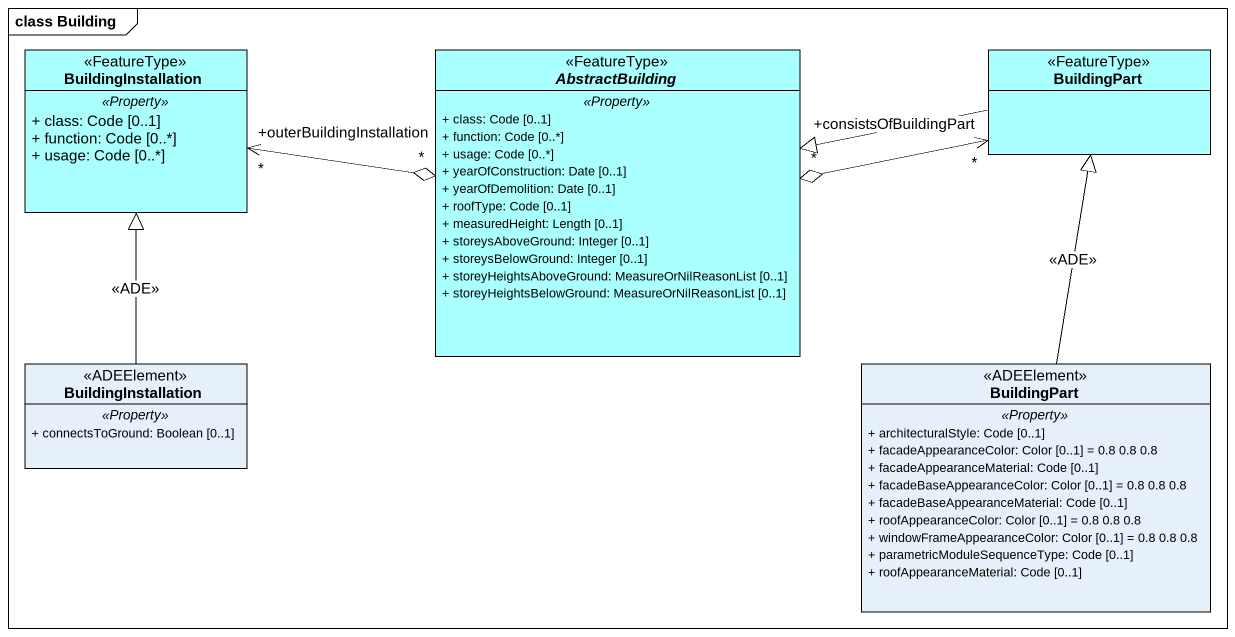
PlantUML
@startuml
mainframe class Building
hide circle
hide empty members
skinparam classAttributeIconSize 0
class BuildingInstallation <<FeatureType>> #AAFFFF {
  .. <<Property>> ..
  + class: Code [0..1]
  + function: Code [0..*]
  + usage: Code [0..*]
}
abstract class AbstractBuilding <<FeatureType>> #AAFFFF {
  .. <<Property>> ..
  + class: Code [0..1]
  + function: Code [0..*]
  + usage: Code [0..*]
  + yearOfConstruction: Date [0..1]
  + yearOfDemolition: Date [0..1]
  + roofType: Code [0..1]
  + measuredHeight: Length [0..1]
  + storeysAboveGround: Integer [0..1]
  + storeysBelowGround: Integer [0..1]
  + storeyHeightsAboveGround: MeasureOrNilReasonList [0..1]
  + storeyHeightsBelowGround: MeasureOrNilReasonList [0..1]
}
class BuildingPart <<FeatureType>> #AAFFFF
class "BuildingInstallation" as BuildingInstallation_2 <<ADEElement>> {
  .. <<Property>> ..
  + connectsToGround: Boolean [0..1]
}
class "BuildingPart" as BuildingPart_2 <<ADEElement>> {
  .. <<Property>> ..
  + architecturalStyle: Code [0..1]
  + facadeAppearanceColor: Color [0..1] = 0.8 0.8 0.8
  + facadeAppearanceMaterial: Code [0..1]
  + facadeBaseAppearanceColor: Color [0..1] = 0.8 0.8 0.8
  + facadeBaseAppearanceMaterial: Code [0..1]
  + roofAppearanceColor: Color [0..1] = 0.8 0.8 0.8
  + windowFrameAppearanceColor: Color [0..1] = 0.8 0.8 0.8
  + parametricModuleSequenceType: Code [0..1]
  + roofAppearanceMaterial: Code [0..1]
}
BuildingInstallation "+outerBuildingInstallation\n*" <-right-o "*" AbstractBuilding
BuildingPart "+consistsOfBuildingPart\n*" <-left-o "*" AbstractBuilding
BuildingPart -left-|> AbstractBuilding
BuildingInstallation_2 -up-|> BuildingInstallation : <<ADE>>
BuildingPart_2 -up-|> BuildingPart : <<ADE>>
@enduml
